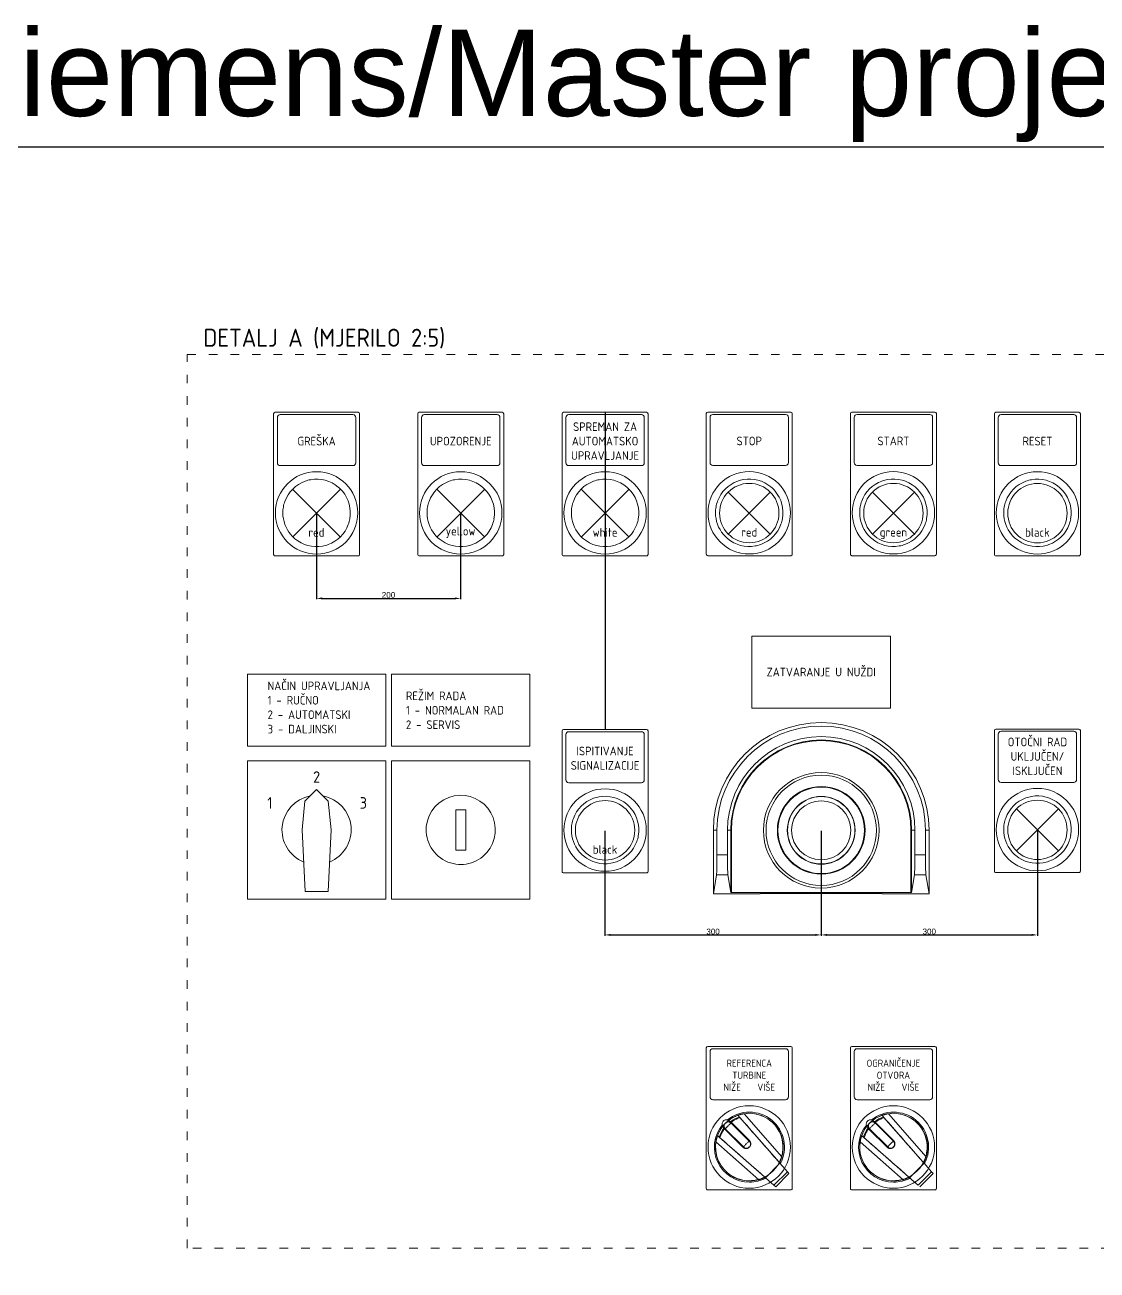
# Model space of a CAD drawing. Header units: millimetres. Extents: x 40929 to 57897, y 13592 to 43737.
# Drawn here: x 48339 to 49827, y 14929 to 16657 of the extents above; entities that cross this region are included whole.
import ezdxf
from ezdxf.enums import TextEntityAlignment as Align

# ---------------------------------------------------------------- set-up
doc = ezdxf.new("R2010")
doc.units = ezdxf.units.MM
doc.linetypes.add('ACAD_ISO03W100', pattern=[30, 12, -18])
doc.layers.add('! NO PLOT !', color=7, linetype='Continuous', true_color=0xff75dd, plot=False)
doc.layers.add('000-PI-Oprema', color=30, linetype='Continuous', lineweight=5)
doc.layers.add('000-PI_TEXT', color=7, linetype='Continuous')
doc.styles.add('PI0', font='isocpeur.ttf', dxfattribs={"width": 0.9})
doc.styles.get("Standard").update_dxf_attribs({"font": 'arial.ttf'})
doc.dimstyles.new('ISO-25-lb', dxfattribs={"dimtxt": 8, "dimasz": 8, "dimexe": 1.25, "dimexo": 0.625, "dimtad": 1, "dimtxsty": 'Standard', "dimcen": 5, "dimadec": 0, "dimazin": 0, "dimtfac": 1, "dimtmove": 0, "dimatfit": 3, "dimfxl": 1, "dimarcsym": 0})

# ---------------------------------------------------------------- blocks, each defined once
blk = doc.blocks.new('ESD - 3SU1051-1BA20-0AA0')
at = {"layer": '000-PI-Oprema'}
for p, q in [((43979.33, 39069.15), (43980.57, 39069.15)), ((43979.33, 39047.15), (43979.33, 39069.15)), ((43980.57, 39060.65), (43980.57, 39069.15)), ((43984.23, 39069.15), (43985.4, 39069.15)), ((43984.23, 39060.65), (43984.23, 39069.15)), ((43985.4, 39069.15), (43985.6, 39069.15)), ((43985.4, 39047.58), (43985.4, 39069.15)), ((43985.6, 39047.55), (43985.6, 39069.15)), ((44047.85, 39069.15), (44048.05, 39069.15)), ((44047.85, 39047.55), (44047.85, 39069.15)), ((44048.05, 39069.15), (44049.23, 39069.15)), ((44048.05, 39047.58), (44048.05, 39069.15)), ((44049.23, 39060.65), (44049.23, 39069.15)), ((44052.88, 39069.15), (44054.13, 39069.15)), ((44052.88, 39060.65), (44052.88, 39069.15)), ((44054.13, 39047.15), (44054.13, 39069.15)), ((43980.57, 39060.65), (43984.23, 39060.65)), ((44049.23, 39060.65), (44052.88, 39060.65)), ((43979.33, 39047.15), (43980.41, 39053.74)), ((43980.41, 39053.74), (43984.38, 39053.74)), ((43985.4, 39047.58), (43984.38, 39053.74)), ((44048.05, 39047.58), (44049.07, 39053.74)), ((44049.07, 39053.74), (44053.04, 39053.74)), ((44054.13, 39047.15), (44053.04, 39053.74)), ((43979.33, 39047.15), (43995.6, 39047.15)), ((43985.6, 39047.55), (44047.85, 39047.55)), ((43995.54, 39047.21), (44037.91, 39047.21)), ((44037.85, 39047.15), (44054.13, 39047.15))]:
    blk.add_line(p, q, dxfattribs=at)
for points in [[(43980.41, 39053.74), (43980.45, 39054.1), (43980.48, 39054.72), (43980.51, 39055.59), (43980.54, 39056.67), (43980.55, 39057.9), (43980.57, 39059.25), (43980.57, 39060.65)], [(43984.23, 39060.65), (43984.23, 39059.25), (43984.24, 39057.9), (43984.26, 39056.67), (43984.28, 39055.59), (43984.31, 39054.72), (43984.34, 39054.1), (43984.38, 39053.74)], [(44049.07, 39053.74), (44049.11, 39054.1), (44049.14, 39054.72), (44049.17, 39055.59), (44049.19, 39056.67), (44049.21, 39057.9), (44049.22, 39059.25), (44049.23, 39060.65)], [(44052.88, 39060.65), (44052.89, 39059.25), (44052.9, 39057.9), (44052.91, 39056.67), (44052.94, 39055.59), (44052.97, 39054.72), (44053, 39054.1), (44053.04, 39053.74)], [(43985.4, 39047.58), (43985.4, 39047.57), (43985.42, 39047.56), (43985.43, 39047.56), (43985.46, 39047.55), (43985.49, 39047.55), (43985.52, 39047.55), (43985.56, 39047.55), (43985.6, 39047.55)], [(44047.85, 39047.55), (44047.89, 39047.55), (44047.93, 39047.55), (44047.96, 39047.55), (44047.99, 39047.55), (44048.02, 39047.56), (44048.04, 39047.56), (44048.05, 39047.57), (44048.05, 39047.58)]]:
    blk.add_lwpolyline(points, dxfattribs=at)
for radius in [20.05, 19.13, 15.2, 15, 11.75, 11.68, 10.25]:
    blk.add_circle((44016.73, 39069.15), radius, dxfattribs=at)
for radius, start, end in [(37.4, 0, 180), (36.16, 0, 180), (32.5, 0, 180), (31.33, 0, 180), (31.13, 0, 180), (30.5, 225.9962, 226.1678), (30.5, 313.8322, 314.0038)]:
    blk.add_arc((44016.73, 39069.15), radius, start, end, dxfattribs=at)
blk = doc.blocks.new('*D366')
at = {"layer": '! NO PLOT !', "color": 0, "linetype": 'Continuous', "lineweight": -2, "ltscale": 0.25, "transparency": 16777216}
for p, q in [((48743.9, 15978.8), (48743.9, 15860.1)), ((48943.9, 15979.2), (48943.9, 15860.1)), ((48751.9, 15861.3), (48935.9, 15861.3))]:
    blk.add_line(p, q, dxfattribs=at)
at = {"layer": '! NO PLOT !', "color": 0, "ltscale": 0.25, "transparency": 16777216}
for points in [[(48751.9, 15862.7), (48751.9, 15860), (48743.9, 15861.3)], [(48935.9, 15862.7), (48935.9, 15860), (48943.9, 15861.3)]]:
    blk.add_solid(points, dxfattribs=at)
at = {"layer": 'Defpoints', "color": 0, "ltscale": 0.25, "transparency": 16777216}
for p in [(48743.9, 15979.4), (48943.9, 15979.8), (48943.9, 15861.3)]:
    blk.add_point(p, dxfattribs=at)
at = {"layer": '! NO PLOT !', "color": 0, "ltscale": 0.25, "transparency": 16777216, "insert": (48843.9, 15866.1), "char_height": 8, "attachment_point": 5}
blk.add_mtext('200', dxfattribs=at)
blk = doc.blocks.new('*D371')
at = {"layer": '! NO PLOT !', "color": 0, "linetype": 'Continuous', "lineweight": -2, "ltscale": 0.25, "transparency": 16777216}
for p, q in [((49444.1, 15539), (49444.1, 15393.2)), ((49744.1, 15539.5), (49744.1, 15393.2)), ((49452.1, 15394.4), (49736.1, 15394.4))]:
    blk.add_line(p, q, dxfattribs=at)
at = {"layer": '! NO PLOT !', "color": 0, "ltscale": 0.25, "transparency": 16777216}
for points in [[(49452.1, 15395.8), (49452.1, 15393.1), (49444.1, 15394.4)], [(49736.1, 15395.8), (49736.1, 15393.1), (49744.1, 15394.4)]]:
    blk.add_solid(points, dxfattribs=at)
at = {"layer": 'Defpoints', "color": 0, "ltscale": 0.25, "transparency": 16777216}
for p in [(49444.1, 15539.6), (49744.1, 15540.1), (49744.1, 15394.4)]:
    blk.add_point(p, dxfattribs=at)
at = {"layer": '! NO PLOT !', "color": 0, "ltscale": 0.25, "transparency": 16777216, "insert": (49594.1, 15399.1), "char_height": 8, "attachment_point": 5}
blk.add_mtext('300', dxfattribs=at)
blk = doc.blocks.new('*D367')
at = {"layer": '! NO PLOT !', "color": 0, "linetype": 'Continuous', "lineweight": -2, "ltscale": 0.25, "transparency": 16777216}
for p, q in [((49144.1, 15539), (49144.1, 15393.2)), ((49444.1, 15539), (49444.1, 15393.2)), ((49152.1, 15394.4), (49436.1, 15394.4))]:
    blk.add_line(p, q, dxfattribs=at)
at = {"layer": '! NO PLOT !', "color": 0, "ltscale": 0.25, "transparency": 16777216}
for points in [[(49152.1, 15395.8), (49152.1, 15393.1), (49144.1, 15394.4)], [(49436.1, 15395.8), (49436.1, 15393.1), (49444.1, 15394.4)]]:
    blk.add_solid(points, dxfattribs=at)
at = {"layer": 'Defpoints', "color": 0, "ltscale": 0.25, "transparency": 16777216}
for p in [(49144.1, 15539.6, 0), (49444.1, 15539.6), (49444.1, 15394.4)]:
    blk.add_point(p, dxfattribs=at)
at = {"layer": '! NO PLOT !', "color": 0, "ltscale": 0.25, "transparency": 16777216, "insert": (49294.1, 15399.1), "char_height": 8, "attachment_point": 5}
blk.add_mtext('300', dxfattribs=at)
blk = doc.blocks.new('Label_holder_rectangular')
at = {"layer": '000-PI-Oprema'}
for p, q in [((-14.4, 34.900002), (14.4, 34.900002)), ((-14.9, -14.4), (-14.9, 34.400002)), ((-13.6, 17.4), (-13.6, 33.099998)), ((-12.6, 34.099998), (12.6, 34.099998)), ((13.6, 17.4), (13.6, 33.099998)), ((14.9, -14.4), (14.9, 34.400002)), ((-12.6, 16.4), (12.6, 16.4)), ((-14.4, -14.9), (14.4, -14.9))]:
    blk.add_line(p, q, dxfattribs=at)
blk.add_circle((0, 0), 14.3, dxfattribs=at)
for centre, radius, start, end in [((-14.4, 34.4), 0.5, 89.999956, 179.999825), ((14.4, 34.4), 0.5, 0.000175, 90.000044), ((-12.6, 33.1), 1, 90.000022, 180.000087), ((12.6, 33.1), 1, 359.999913, 89.999978), ((-12.6, 17.4), 1, 180, 269.999978), ((12.6, 17.4), 1, 270.000022, 0), ((0, 0), 11.7, 109.999999, 160.000001), ((0, 0), 11.704999, 100, 110), ((0, 0), 11.7, 50, 100), ((0, 0), 11.705, 40.000001, 49.999999), ((0, 0), 11.7, 350, 40), ((0, 0), 11.7, 170, 180), ((0, 0), 11.7, 180, 220), ((0, 0), 11.705, 160, 170), ((0, 0), 11.7, 289.999999, 340.000001), ((0, 0), 11.705, 340, 350), ((0, 0), 11.705, 220.000001, 229.999999), ((0, 0), 11.7, 230, 280), ((0, 0), 11.704999, 280, 290), ((-14.4, -14.4), 0.5, 180, 270.000044), ((14.4, -14.4), 0.5, 269.999956, 0)]:
    blk.add_arc(centre, radius, start, end, dxfattribs=at)

msp = doc.modelspace()

# ---------------------------------------------------------------- linework, layer by layer
at = {"layer": '! NO PLOT !', "ltscale": 0.25}
msp.add_line((49144.312, 16119.577), (49144.312, 15679.577), dxfattribs=at)
msp.add_lwpolyline([(46607.931, 16487.424), (46607.931, 13617.424), (48757.931, 13617.424), (48757.931, 14602.424), (50507.931, 14602.424), (50507.931, 16487.424), (46607.931, 16487.424)], dxfattribs=at)
at = {"linetype": 'ACAD_ISO03W100', "lineweight": 9}
msp.add_lwpolyline([(48564.512, 16199.78), (50324.512, 16199.78), (50324.512, 14959.78), (48564.512, 14959.78)], close=True, dxfattribs=at)
at = {"layer": '000-PI-Oprema'}
for p, q in [((48710.82, 16012.869), (48777.004, 15946.685)), ((48777.404, 16012.869), (48711.22, 15946.685)), ((48910.82, 16012.869), (48977.004, 15946.685)), ((48977.404, 16012.869), (48911.22, 15946.685)), ((49111.02, 16012.869), (49177.204, 15946.685)), ((49177.604, 16012.869), (49111.42, 15946.685)), ((49315.18, 16008.91), (49373.445, 15950.644)), ((49373.445, 16008.91), (49315.18, 15950.644)), ((49515.18, 16008.91), (49573.445, 15950.644)), ((49573.445, 16008.91), (49515.18, 15950.644)), ((48727.934, 15580.143), (48744.112, 15596.143)), ((48744.112, 15596.143), (48760.29, 15580.143)), ((48727.934, 15580.143), (48724.112, 15540.143)), ((48764.112, 15540.143), (48760.29, 15580.143)), ((49714.979, 15569.275), (49773.245, 15511.01)), ((49773.245, 15569.275), (49714.979, 15511.01)), ((48724.112, 15540.143), (48728.112, 15454.888)), ((48760.112, 15454.888), (48764.112, 15540.143)), ((48728.112, 15454.888), (48760.112, 15454.888)), ((49315.873, 15137.108), (49315.857, 15137.124)), ((49315.922, 15137.059), (49315.873, 15137.108)), ((49316.004, 15136.977), (49315.922, 15137.059)), ((49316.121, 15136.86), (49316.004, 15136.977)), ((49344.306, 15108.109), (49316.113, 15136.302)), ((49316.274, 15136.707), (49316.121, 15136.86)), ((49317.254, 15135.727), (49316.274, 15136.707)), ((49317.593, 15135.388), (49317.254, 15135.727)), ((49317.97, 15135.011), (49317.593, 15135.388)), ((49345.812, 15107.169), (49317.97, 15135.011)), ((49318.449, 15135.098), (49318.236, 15135.31)), ((49318.559, 15134.988), (49318.449, 15135.098)), ((49318.672, 15134.875), (49318.559, 15134.988)), ((49319.025, 15134.522), (49318.672, 15134.875)), ((49319.025, 15134.522), (49320.063, 15135.26)), ((49320.063, 15135.26), (49321.123, 15135.966)), ((49321.123, 15135.966), (49322.205, 15136.64)), ((49322.205, 15136.64), (49323.308, 15137.282)), ((49323.308, 15137.282), (49324.429, 15137.891)), ((49324.429, 15137.891), (49325.569, 15138.465)), ((49325.569, 15138.465), (49326.728, 15139.006)), ((49326.728, 15139.006), (49327.903, 15139.511)), ((49327.903, 15139.511), (49329.094, 15139.982)), ((49328.617, 15144.127), (49328.629, 15144.131)), ((49328.633, 15144.109), (49328.617, 15144.127)), ((49328.629, 15144.131), (49328.662, 15144.143)), ((49328.681, 15144.054), (49328.633, 15144.109)), ((49328.662, 15144.143), (49328.719, 15144.163)), ((49328.763, 15143.961), (49328.681, 15144.054)), ((49328.719, 15144.163), (49328.8, 15144.192)), ((49328.879, 15143.828), (49328.763, 15143.961)), ((49328.8, 15144.192), (49328.905, 15144.229)), ((49329.031, 15143.655), (49328.879, 15143.828)), ((49328.905, 15144.229), (49329.033, 15144.275)), ((49329.22, 15143.441), (49329.031, 15143.655)), ((49329.033, 15144.275), (49329.185, 15144.327)), ((49329.094, 15139.982), (49330.299, 15140.416)), ((49329.185, 15144.327), (49329.358, 15144.387)), ((49329.446, 15143.183), (49329.22, 15143.441)), ((49329.358, 15144.387), (49329.554, 15144.454)), ((49329.709, 15142.882), (49329.446, 15143.183)), ((49329.554, 15144.454), (49329.769, 15144.526)), ((49330.011, 15142.539), (49329.709, 15142.882)), ((49329.769, 15144.526), (49330.004, 15144.603)), ((49330.004, 15144.603), (49330.255, 15144.684)), ((49330.35, 15142.153), (49330.011, 15142.539)), ((49330.255, 15144.684), (49330.521, 15144.768)), ((49330.299, 15140.416), (49331.518, 15140.814)), ((49330.727, 15141.723), (49330.35, 15142.153)), ((49330.521, 15144.768), (49330.8, 15144.855)), ((49330.783, 15141.652), (49330.67, 15141.779)), ((49385.682, 15079.099), (49330.727, 15141.723)), ((49330.898, 15141.52), (49330.783, 15141.652)), ((49330.8, 15144.855), (49331.09, 15144.943)), ((49331.016, 15141.386), (49330.898, 15141.52)), ((49331.137, 15141.248), (49331.016, 15141.386)), ((49331.09, 15144.943), (49331.398, 15145.034)), ((49331.261, 15141.106), (49331.137, 15141.248)), ((49331.388, 15140.962), (49331.261, 15141.106)), ((49331.518, 15140.814), (49331.388, 15140.962)), ((49331.398, 15145.034), (49331.723, 15145.127)), ((49334.438, 15137.486), (49331.518, 15140.814)), ((49331.723, 15145.127), (49332.064, 15145.223)), ((49332.064, 15145.223), (49332.42, 15145.32)), ((49332.42, 15145.32), (49332.789, 15145.417)), ((49332.789, 15145.417), (49333.171, 15145.514)), ((49333.171, 15145.514), (49333.563, 15145.611)), ((49333.563, 15145.611), (49333.965, 15145.705)), ((49333.965, 15145.705), (49334.374, 15145.798)), ((49334.374, 15145.798), (49334.79, 15145.889)), ((49337.358, 15134.159), (49334.438, 15137.486)), ((49334.79, 15145.889), (49335.209, 15145.976)), ((49335.209, 15145.976), (49335.631, 15146.06)), ((49335.631, 15146.06), (49336.054, 15146.14)), ((49336.054, 15146.14), (49336.476, 15146.216)), ((49336.476, 15146.216), (49336.894, 15146.287)), ((49336.894, 15146.287), (49337.307, 15146.353)), ((49389.673, 15086.68), (49337.307, 15146.353)), ((49515.873, 15137.108), (49515.857, 15137.124)), ((49515.922, 15137.059), (49515.873, 15137.108)), ((49516.004, 15136.977), (49515.922, 15137.059)), ((49516.121, 15136.86), (49516.004, 15136.977)), ((49544.306, 15108.109), (49516.113, 15136.302)), ((49516.274, 15136.707), (49516.121, 15136.86)), ((49517.254, 15135.727), (49516.274, 15136.707)), ((49517.593, 15135.388), (49517.254, 15135.727)), ((49517.97, 15135.011), (49517.593, 15135.388)), ((49545.812, 15107.169), (49517.97, 15135.011)), ((49518.449, 15135.098), (49518.236, 15135.31)), ((49518.559, 15134.988), (49518.449, 15135.098)), ((49518.672, 15134.875), (49518.559, 15134.988)), ((49519.025, 15134.522), (49518.672, 15134.875)), ((49519.025, 15134.522), (49520.063, 15135.26)), ((49520.063, 15135.26), (49521.123, 15135.966)), ((49521.123, 15135.966), (49522.205, 15136.64)), ((49522.205, 15136.64), (49523.308, 15137.282)), ((49523.308, 15137.282), (49524.429, 15137.891)), ((49524.429, 15137.891), (49525.569, 15138.465)), ((49525.569, 15138.465), (49526.728, 15139.006)), ((49526.728, 15139.006), (49527.903, 15139.511)), ((49527.903, 15139.511), (49529.094, 15139.982)), ((49528.617, 15144.127), (49528.629, 15144.131)), ((49528.633, 15144.109), (49528.617, 15144.127)), ((49528.629, 15144.131), (49528.662, 15144.143)), ((49528.681, 15144.054), (49528.633, 15144.109)), ((49528.662, 15144.143), (49528.719, 15144.163)), ((49528.763, 15143.961), (49528.681, 15144.054)), ((49528.719, 15144.163), (49528.8, 15144.192)), ((49528.879, 15143.828), (49528.763, 15143.961)), ((49528.8, 15144.192), (49528.905, 15144.229)), ((49529.031, 15143.655), (49528.879, 15143.828)), ((49528.905, 15144.229), (49529.033, 15144.275)), ((49529.219, 15143.441), (49529.031, 15143.655)), ((49529.033, 15144.275), (49529.184, 15144.327)), ((49529.094, 15139.982), (49530.299, 15140.416)), ((49529.184, 15144.327), (49529.358, 15144.387)), ((49529.446, 15143.183), (49529.219, 15143.441)), ((49529.358, 15144.387), (49529.554, 15144.454)), ((49529.709, 15142.882), (49529.446, 15143.183)), ((49529.554, 15144.454), (49529.769, 15144.526)), ((49530.011, 15142.539), (49529.709, 15142.882)), ((49529.769, 15144.526), (49530.004, 15144.603)), ((49530.004, 15144.603), (49530.255, 15144.684)), ((49530.35, 15142.153), (49530.011, 15142.539)), ((49530.255, 15144.684), (49530.521, 15144.768)), ((49530.299, 15140.416), (49531.518, 15140.814)), ((49530.727, 15141.723), (49530.35, 15142.153)), ((49530.521, 15144.768), (49530.799, 15144.855)), ((49530.783, 15141.652), (49530.67, 15141.779)), ((49585.682, 15079.099), (49530.727, 15141.723)), ((49530.898, 15141.52), (49530.783, 15141.652)), ((49530.799, 15144.855), (49531.09, 15144.943)), ((49531.016, 15141.386), (49530.898, 15141.52)), ((49531.137, 15141.248), (49531.016, 15141.386)), ((49531.09, 15144.943), (49531.398, 15145.034)), ((49531.261, 15141.106), (49531.137, 15141.248)), ((49531.388, 15140.962), (49531.261, 15141.106)), ((49531.518, 15140.814), (49531.388, 15140.962)), ((49531.398, 15145.034), (49531.723, 15145.127)), ((49534.438, 15137.486), (49531.518, 15140.814)), ((49531.723, 15145.127), (49532.064, 15145.223)), ((49532.064, 15145.223), (49532.419, 15145.32)), ((49532.419, 15145.32), (49532.789, 15145.417)), ((49532.789, 15145.417), (49533.171, 15145.514)), ((49533.171, 15145.514), (49533.563, 15145.611)), ((49533.563, 15145.611), (49533.965, 15145.705)), ((49533.965, 15145.705), (49534.374, 15145.798)), ((49534.374, 15145.798), (49534.79, 15145.889)), ((49537.358, 15134.159), (49534.438, 15137.486)), ((49534.79, 15145.889), (49535.209, 15145.976)), ((49535.209, 15145.976), (49535.631, 15146.06)), ((49535.631, 15146.06), (49536.054, 15146.14)), ((49536.054, 15146.14), (49536.476, 15146.216)), ((49536.476, 15146.216), (49536.894, 15146.287)), ((49536.894, 15146.287), (49537.307, 15146.353)), ((49589.673, 15086.68), (49537.307, 15146.353)), ((49304.984, 15116.592), (49305.49, 15117.768)), ((49305.49, 15117.768), (49306.03, 15118.926)), ((49306.03, 15118.926), (49306.605, 15120.066)), ((49306.605, 15120.066), (49307.214, 15121.188)), ((49307.214, 15121.188), (49307.856, 15122.291)), ((49307.388, 15128.623), (49307.372, 15128.639)), ((49307.437, 15128.574), (49307.388, 15128.623)), ((49307.519, 15128.491), (49307.437, 15128.574)), ((49307.636, 15128.374), (49307.519, 15128.491)), ((49307.788, 15128.222), (49307.636, 15128.374)), ((49307.977, 15128.033), (49307.788, 15128.222)), ((49307.856, 15122.291), (49308.53, 15123.373)), ((49308.203, 15127.807), (49307.977, 15128.033)), ((49338.226, 15098.351), (49308.193, 15128.383)), ((49308.467, 15127.544), (49308.203, 15127.807)), ((49308.769, 15127.242), (49308.467, 15127.544)), ((49308.53, 15123.373), (49309.236, 15124.433)), ((49309.108, 15126.902), (49308.769, 15127.242)), ((49309.485, 15126.526), (49309.108, 15126.902)), ((49309.508, 15125.937), (49309.185, 15126.259)), ((49309.236, 15124.433), (49309.974, 15125.471)), ((49337.327, 15098.684), (49309.485, 15126.526)), ((49309.621, 15125.824), (49309.508, 15125.937)), ((49309.974, 15125.471), (49309.621, 15125.824)), ((49335.469, 15099.976), (49309.974, 15125.471)), ((49344.52, 15109.027), (49319.025, 15134.522)), ((49340.278, 15130.832), (49337.358, 15134.159)), ((49343.197, 15127.505), (49340.278, 15130.832)), ((49346.115, 15124.179), (49343.197, 15127.505)), ((49349.034, 15120.854), (49346.115, 15124.179)), ((49351.952, 15117.529), (49349.034, 15120.854)), ((49354.869, 15114.204), (49351.952, 15117.529)), ((49504.984, 15116.592), (49505.49, 15117.768)), ((49505.49, 15117.768), (49506.03, 15118.926)), ((49506.03, 15118.926), (49506.605, 15120.066)), ((49506.605, 15120.066), (49507.213, 15121.188)), ((49507.213, 15121.188), (49507.856, 15122.291)), ((49507.388, 15128.623), (49507.372, 15128.639)), ((49507.437, 15128.574), (49507.388, 15128.623)), ((49507.519, 15128.491), (49507.437, 15128.574)), ((49507.636, 15128.374), (49507.519, 15128.491)), ((49507.788, 15128.222), (49507.636, 15128.374)), ((49507.977, 15128.033), (49507.788, 15128.222)), ((49507.856, 15122.291), (49508.53, 15123.373)), ((49508.203, 15127.807), (49507.977, 15128.033)), ((49538.226, 15098.351), (49508.193, 15128.383)), ((49508.467, 15127.544), (49508.203, 15127.807)), ((49508.768, 15127.242), (49508.467, 15127.544)), ((49508.53, 15123.373), (49509.236, 15124.433)), ((49509.108, 15126.902), (49508.768, 15127.242)), ((49509.485, 15126.526), (49509.108, 15126.902)), ((49509.508, 15125.937), (49509.185, 15126.259)), ((49509.236, 15124.433), (49509.974, 15125.471)), ((49537.327, 15098.684), (49509.485, 15126.526)), ((49509.621, 15125.824), (49509.508, 15125.937)), ((49509.974, 15125.471), (49509.621, 15125.824)), ((49535.469, 15099.976), (49509.974, 15125.471)), ((49544.52, 15109.027), (49519.025, 15134.522)), ((49540.277, 15130.832), (49537.358, 15134.159)), ((49543.197, 15127.505), (49540.277, 15130.832)), ((49546.115, 15124.179), (49543.197, 15127.505)), ((49549.034, 15120.854), (49546.115, 15124.179)), ((49551.952, 15117.529), (49549.034, 15120.854)), ((49554.869, 15114.204), (49551.952, 15117.529)), ((49298.142, 15107.189), (49298.209, 15107.602)), ((49357.816, 15054.822), (49298.142, 15107.189)), ((49298.209, 15107.602), (49298.28, 15108.02)), ((49298.28, 15108.02), (49298.356, 15108.442)), ((49298.356, 15108.442), (49298.436, 15108.864)), ((49298.436, 15108.864), (49298.52, 15109.286)), ((49298.52, 15109.286), (49298.607, 15109.706)), ((49298.607, 15109.706), (49298.697, 15110.122)), ((49298.697, 15110.122), (49298.79, 15110.531)), ((49298.79, 15110.531), (49298.885, 15110.932)), ((49298.885, 15110.932), (49298.982, 15111.325)), ((49298.982, 15111.325), (49299.079, 15111.707)), ((49299.079, 15111.707), (49299.176, 15112.076)), ((49299.176, 15112.076), (49299.273, 15112.432)), ((49299.273, 15112.432), (49299.368, 15112.773)), ((49299.368, 15112.773), (49299.462, 15113.098)), ((49299.462, 15113.098), (49299.553, 15113.406)), ((49299.553, 15113.406), (49299.641, 15113.696)), ((49299.641, 15113.696), (49299.728, 15113.975)), ((49299.728, 15113.975), (49299.812, 15114.241)), ((49299.812, 15114.241), (49299.893, 15114.492)), ((49299.893, 15114.492), (49299.97, 15114.726)), ((49299.97, 15114.726), (49300.042, 15114.942)), ((49300.042, 15114.942), (49300.109, 15115.137)), ((49300.109, 15115.137), (49300.168, 15115.311)), ((49300.168, 15115.311), (49300.221, 15115.462)), ((49300.221, 15115.462), (49300.266, 15115.591)), ((49300.266, 15115.591), (49300.304, 15115.696)), ((49300.304, 15115.696), (49300.332, 15115.776)), ((49300.332, 15115.776), (49300.353, 15115.833)), ((49300.353, 15115.833), (49300.365, 15115.867)), ((49300.365, 15115.867), (49300.369, 15115.878)), ((49300.387, 15115.862), (49300.369, 15115.878)), ((49300.442, 15115.814), (49300.387, 15115.862)), ((49300.535, 15115.733), (49300.442, 15115.814)), ((49300.667, 15115.617), (49300.535, 15115.733)), ((49300.84, 15115.465), (49300.667, 15115.617)), ((49301.055, 15115.276), (49300.84, 15115.465)), ((49301.313, 15115.05), (49301.055, 15115.276)), ((49301.613, 15114.786), (49301.313, 15115.05)), ((49301.957, 15114.485), (49301.613, 15114.786)), ((49302.343, 15114.146), (49301.957, 15114.485)), ((49302.773, 15113.769), (49302.343, 15114.146)), ((49302.844, 15113.713), (49302.716, 15113.825)), ((49365.396, 15058.814), (49302.773, 15113.769)), ((49302.975, 15113.598), (49302.844, 15113.713)), ((49303.11, 15113.48), (49302.975, 15113.598)), ((49303.248, 15113.359), (49303.11, 15113.48)), ((49303.389, 15113.235), (49303.248, 15113.359)), ((49303.534, 15113.108), (49303.389, 15113.235)), ((49303.682, 15112.978), (49303.534, 15113.108)), ((49303.682, 15112.978), (49304.08, 15114.197)), ((49307.01, 15110.058), (49303.682, 15112.978)), ((49304.08, 15114.197), (49304.514, 15115.402)), ((49304.514, 15115.402), (49304.984, 15116.592)), ((49310.337, 15107.138), (49307.01, 15110.058)), ((49313.664, 15104.218), (49310.337, 15107.138)), ((49316.991, 15101.299), (49313.664, 15104.218)), ((49320.316, 15098.38), (49316.991, 15101.299)), ((49346.145, 15106.27), (49344.306, 15108.109)), ((49344.719, 15108.819), (49344.52, 15109.027)), ((49344.52, 15099.976), (49344.719, 15100.183)), ((49344.907, 15108.603), (49344.719, 15108.819)), ((49344.719, 15100.183), (49344.908, 15100.4)), ((49345.087, 15108.378), (49344.907, 15108.603)), ((49344.908, 15100.4), (49345.087, 15100.624)), ((49345.255, 15108.146), (49345.087, 15108.378)), ((49345.087, 15100.624), (49345.255, 15100.857)), ((49345.414, 15107.906), (49345.255, 15108.146)), ((49345.255, 15100.857), (49345.414, 15101.096)), ((49345.561, 15107.66), (49345.414, 15107.906)), ((49345.414, 15101.096), (49345.561, 15101.343)), ((49345.697, 15107.407), (49345.561, 15107.66)), ((49345.561, 15101.343), (49345.697, 15101.596)), ((49345.822, 15107.148), (49345.697, 15107.407)), ((49345.697, 15101.596), (49345.822, 15101.855)), ((49345.934, 15106.884), (49345.822, 15107.148)), ((49345.822, 15101.855), (49345.935, 15102.119)), ((49346.035, 15106.615), (49345.934, 15106.884)), ((49345.935, 15102.119), (49346.035, 15102.388)), ((49346.124, 15106.342), (49346.035, 15106.615)), ((49346.035, 15102.388), (49346.124, 15102.661)), ((49346.201, 15106.065), (49346.124, 15106.342)), ((49346.124, 15102.661), (49346.201, 15102.938)), ((49346.264, 15105.785), (49346.201, 15106.065)), ((49346.201, 15102.938), (49346.265, 15103.218)), ((49346.316, 15105.503), (49346.264, 15105.785)), ((49346.265, 15103.218), (49346.316, 15103.5)), ((49346.354, 15105.218), (49346.316, 15105.503)), ((49346.316, 15103.5), (49346.354, 15103.785)), ((49346.38, 15104.932), (49346.354, 15105.218)), ((49346.354, 15103.785), (49346.38, 15104.071)), ((49346.393, 15104.645), (49346.38, 15104.932)), ((49346.38, 15104.071), (49346.393, 15104.358)), ((49346.393, 15104.358), (49346.393, 15104.645)), ((49360.703, 15107.556), (49354.869, 15114.204)), ((49363.619, 15104.233), (49360.703, 15107.556)), ((49366.535, 15100.91), (49363.619, 15104.233)), ((49369.451, 15097.588), (49366.535, 15100.91)), ((49498.142, 15107.189), (49498.209, 15107.602)), ((49557.816, 15054.822), (49498.142, 15107.189)), ((49498.209, 15107.602), (49498.28, 15108.02)), ((49498.28, 15108.02), (49498.356, 15108.442)), ((49498.356, 15108.442), (49498.436, 15108.864)), ((49498.436, 15108.864), (49498.519, 15109.286)), ((49498.519, 15109.286), (49498.607, 15109.706)), ((49498.607, 15109.706), (49498.697, 15110.122)), ((49498.697, 15110.122), (49498.79, 15110.531)), ((49498.79, 15110.531), (49498.885, 15110.932)), ((49498.885, 15110.932), (49498.981, 15111.325)), ((49498.981, 15111.325), (49499.079, 15111.707)), ((49499.079, 15111.707), (49499.176, 15112.076)), ((49499.176, 15112.076), (49499.273, 15112.432)), ((49499.273, 15112.432), (49499.368, 15112.773)), ((49499.368, 15112.773), (49499.462, 15113.098)), ((49499.462, 15113.098), (49499.553, 15113.406)), ((49499.553, 15113.406), (49499.641, 15113.696)), ((49499.641, 15113.696), (49499.727, 15113.975)), ((49499.727, 15113.975), (49499.812, 15114.241)), ((49499.812, 15114.241), (49499.893, 15114.492)), ((49499.893, 15114.492), (49499.97, 15114.726)), ((49499.97, 15114.726), (49500.042, 15114.942)), ((49500.042, 15114.942), (49500.108, 15115.137)), ((49500.108, 15115.137), (49500.168, 15115.311)), ((49500.168, 15115.311), (49500.221, 15115.462)), ((49500.221, 15115.462), (49500.266, 15115.591)), ((49500.266, 15115.591), (49500.303, 15115.696)), ((49500.303, 15115.696), (49500.332, 15115.776)), ((49500.332, 15115.776), (49500.353, 15115.833)), ((49500.353, 15115.833), (49500.365, 15115.867)), ((49500.365, 15115.867), (49500.369, 15115.878)), ((49500.387, 15115.862), (49500.369, 15115.878)), ((49500.442, 15115.814), (49500.387, 15115.862)), ((49500.535, 15115.733), (49500.442, 15115.814)), ((49500.667, 15115.617), (49500.535, 15115.733)), ((49500.84, 15115.465), (49500.667, 15115.617)), ((49501.055, 15115.276), (49500.84, 15115.465)), ((49501.313, 15115.05), (49501.055, 15115.276)), ((49501.613, 15114.786), (49501.313, 15115.05)), ((49501.957, 15114.485), (49501.613, 15114.786)), ((49502.343, 15114.146), (49501.957, 15114.485)), ((49502.773, 15113.769), (49502.343, 15114.146)), ((49502.844, 15113.713), (49502.716, 15113.825)), ((49565.396, 15058.814), (49502.773, 15113.769)), ((49502.975, 15113.598), (49502.844, 15113.713)), ((49503.11, 15113.48), (49502.975, 15113.598)), ((49503.248, 15113.359), (49503.11, 15113.48)), ((49503.389, 15113.235), (49503.248, 15113.359)), ((49503.534, 15113.108), (49503.389, 15113.235)), ((49503.682, 15112.978), (49503.534, 15113.108)), ((49503.682, 15112.978), (49504.08, 15114.197)), ((49507.01, 15110.058), (49503.682, 15112.978)), ((49504.08, 15114.197), (49504.514, 15115.402)), ((49504.514, 15115.402), (49504.984, 15116.592)), ((49510.337, 15107.138), (49507.01, 15110.058)), ((49513.664, 15104.218), (49510.337, 15107.138)), ((49516.99, 15101.299), (49513.664, 15104.218)), ((49520.316, 15098.38), (49516.99, 15101.299)), ((49546.145, 15106.27), (49544.306, 15108.109)), ((49544.718, 15108.819), (49544.52, 15109.027)), ((49544.52, 15099.976), (49544.718, 15100.183)), ((49544.907, 15108.603), (49544.718, 15108.819)), ((49544.718, 15100.183), (49544.907, 15100.4)), ((49545.086, 15108.378), (49544.907, 15108.603)), ((49544.907, 15100.4), (49545.086, 15100.624)), ((49545.255, 15108.146), (49545.086, 15108.378)), ((49545.086, 15100.624), (49545.255, 15100.857)), ((49545.413, 15107.906), (49545.255, 15108.146)), ((49545.255, 15100.857), (49545.414, 15101.096)), ((49545.561, 15107.66), (49545.413, 15107.906)), ((49545.414, 15101.096), (49545.561, 15101.343)), ((49545.697, 15107.407), (49545.561, 15107.66)), ((49545.561, 15101.343), (49545.697, 15101.596)), ((49545.821, 15107.148), (49545.697, 15107.407)), ((49545.697, 15101.596), (49545.822, 15101.855)), ((49545.934, 15106.884), (49545.821, 15107.148)), ((49545.822, 15101.855), (49545.934, 15102.119)), ((49546.035, 15106.615), (49545.934, 15106.884)), ((49545.934, 15102.119), (49546.035, 15102.388)), ((49546.124, 15106.342), (49546.035, 15106.615)), ((49546.035, 15102.388), (49546.124, 15102.661)), ((49546.2, 15106.065), (49546.124, 15106.342)), ((49546.124, 15102.661), (49546.201, 15102.938)), ((49546.264, 15105.785), (49546.2, 15106.065)), ((49546.201, 15102.938), (49546.264, 15103.218)), ((49546.316, 15105.503), (49546.264, 15105.785)), ((49546.264, 15103.218), (49546.316, 15103.5)), ((49546.354, 15105.218), (49546.316, 15105.503)), ((49546.316, 15103.5), (49546.354, 15103.785)), ((49546.38, 15104.932), (49546.354, 15105.218)), ((49546.354, 15103.785), (49546.38, 15104.071)), ((49546.393, 15104.645), (49546.38, 15104.932)), ((49546.38, 15104.071), (49546.393, 15104.358)), ((49546.393, 15104.358), (49546.393, 15104.645)), ((49560.703, 15107.556), (49554.869, 15114.204)), ((49563.619, 15104.233), (49560.703, 15107.556)), ((49566.535, 15100.91), (49563.619, 15104.233)), ((49569.451, 15097.588), (49566.535, 15100.91)), ((49323.642, 15095.462), (49320.316, 15098.38)), ((49326.967, 15092.544), (49323.642, 15095.462)), ((49330.292, 15089.627), (49326.967, 15092.544)), ((49336.94, 15083.793), (49330.292, 15089.627)), ((49335.677, 15099.777), (49335.469, 15099.976)), ((49335.893, 15099.588), (49335.677, 15099.777)), ((49336.118, 15099.409), (49335.893, 15099.588)), ((49336.35, 15099.24), (49336.118, 15099.409)), ((49336.59, 15099.082), (49336.35, 15099.24)), ((49336.836, 15098.935), (49336.59, 15099.082)), ((49337.089, 15098.799), (49336.836, 15098.935)), ((49340.263, 15080.876), (49336.94, 15083.793)), ((49337.348, 15098.674), (49337.089, 15098.799)), ((49337.612, 15098.561), (49337.348, 15098.674)), ((49337.881, 15098.46), (49337.612, 15098.561)), ((49338.154, 15098.372), (49337.881, 15098.46)), ((49338.431, 15098.295), (49338.154, 15098.372)), ((49338.711, 15098.231), (49338.431, 15098.295)), ((49338.993, 15098.18), (49338.711, 15098.231)), ((49339.278, 15098.141), (49338.993, 15098.18)), ((49339.564, 15098.116), (49339.278, 15098.141)), ((49339.851, 15098.103), (49339.564, 15098.116)), ((49340.138, 15098.103), (49339.851, 15098.103)), ((49340.138, 15098.103), (49340.425, 15098.116)), ((49340.425, 15098.116), (49340.711, 15098.141)), ((49340.711, 15098.141), (49340.996, 15098.18)), ((49340.996, 15098.18), (49341.278, 15098.231)), ((49341.278, 15098.231), (49341.558, 15098.295)), ((49341.558, 15098.295), (49341.835, 15098.372)), ((49341.835, 15098.372), (49342.108, 15098.46)), ((49342.108, 15098.46), (49342.377, 15098.561)), ((49342.377, 15098.561), (49342.641, 15098.674)), ((49342.641, 15098.674), (49342.9, 15098.799)), ((49342.9, 15098.799), (49343.153, 15098.935)), ((49343.153, 15098.935), (49343.4, 15099.082)), ((49343.4, 15099.082), (49343.639, 15099.24)), ((49343.639, 15099.24), (49343.872, 15099.409)), ((49343.872, 15099.409), (49344.096, 15099.588)), ((49344.096, 15099.588), (49344.312, 15099.777)), ((49344.312, 15099.777), (49344.52, 15099.976)), ((49372.366, 15094.266), (49369.451, 15097.588)), ((49378.195, 15087.623), (49372.366, 15094.266)), ((49381.109, 15084.303), (49378.195, 15087.623)), ((49386.936, 15077.663), (49381.109, 15084.303)), ((49382.374, 15082.862), (49382.377, 15082.865)), ((49388.207, 15082.443), (49388.519, 15083.244)), ((49388.519, 15083.244), (49388.829, 15084.084)), ((49388.829, 15084.084), (49389.129, 15084.948)), ((49389.129, 15084.948), (49389.412, 15085.82)), ((49389.412, 15085.82), (49389.673, 15086.68)), ((49523.642, 15095.462), (49520.316, 15098.38)), ((49526.967, 15092.544), (49523.642, 15095.462)), ((49530.292, 15089.627), (49526.967, 15092.544)), ((49536.939, 15083.793), (49530.292, 15089.627)), ((49535.677, 15099.777), (49535.469, 15099.976)), ((49535.893, 15099.588), (49535.677, 15099.777)), ((49536.117, 15099.409), (49535.893, 15099.588)), ((49536.35, 15099.24), (49536.117, 15099.409)), ((49536.589, 15099.082), (49536.35, 15099.24)), ((49536.836, 15098.935), (49536.589, 15099.082)), ((49537.089, 15098.799), (49536.836, 15098.935)), ((49540.263, 15080.876), (49536.939, 15083.793)), ((49537.348, 15098.674), (49537.089, 15098.799)), ((49537.612, 15098.561), (49537.348, 15098.674)), ((49537.881, 15098.46), (49537.612, 15098.561)), ((49538.154, 15098.372), (49537.881, 15098.46)), ((49538.431, 15098.295), (49538.154, 15098.372)), ((49538.711, 15098.231), (49538.431, 15098.295)), ((49538.993, 15098.18), (49538.711, 15098.231)), ((49539.278, 15098.141), (49538.993, 15098.18)), ((49539.564, 15098.116), (49539.278, 15098.141)), ((49539.851, 15098.103), (49539.564, 15098.116)), ((49540.138, 15098.103), (49539.851, 15098.103)), ((49540.138, 15098.103), (49540.425, 15098.116)), ((49540.425, 15098.116), (49540.711, 15098.141)), ((49540.711, 15098.141), (49540.995, 15098.18)), ((49540.995, 15098.18), (49541.278, 15098.231)), ((49541.278, 15098.231), (49541.558, 15098.295)), ((49541.558, 15098.295), (49541.835, 15098.372)), ((49541.835, 15098.372), (49542.108, 15098.46)), ((49542.108, 15098.46), (49542.377, 15098.561)), ((49542.377, 15098.561), (49542.641, 15098.674)), ((49542.641, 15098.674), (49542.9, 15098.799)), ((49542.9, 15098.799), (49543.153, 15098.935)), ((49543.153, 15098.935), (49543.399, 15099.082)), ((49543.399, 15099.082), (49543.639, 15099.24)), ((49543.639, 15099.24), (49543.871, 15099.409)), ((49543.871, 15099.409), (49544.096, 15099.588)), ((49544.096, 15099.588), (49544.312, 15099.777)), ((49544.312, 15099.777), (49544.52, 15099.976)), ((49572.366, 15094.266), (49569.451, 15097.588)), ((49578.195, 15087.623), (49572.366, 15094.266)), ((49581.109, 15084.303), (49578.195, 15087.623)), ((49586.936, 15077.663), (49581.109, 15084.303)), ((49582.374, 15082.862), (49582.377, 15082.865)), ((49588.207, 15082.443), (49588.519, 15083.244)), ((49588.519, 15083.244), (49588.829, 15084.084)), ((49588.829, 15084.084), (49589.128, 15084.948)), ((49589.128, 15084.948), (49589.412, 15085.82)), ((49589.412, 15085.82), (49589.673, 15086.68)), ((49343.586, 15077.96), (49340.263, 15080.876)), ((49346.908, 15075.045), (49343.586, 15077.96)), ((49350.23, 15072.13), (49346.908, 15075.045)), ((49360.193, 15063.387), (49350.23, 15072.13)), ((49366.833, 15057.56), (49386.936, 15077.663)), ((49366.849, 15057.538), (49386.957, 15077.646)), ((49378.579, 15047.245), (49397.25, 15065.917)), ((49385.678, 15079.096), (49385.682, 15079.099)), ((49386.957, 15077.646), (49385.682, 15079.099)), ((49397.25, 15065.917), (49386.957, 15077.646)), ((49387.014, 15078.825), (49387.026, 15079.08)), ((49387.023, 15078.574), (49387.014, 15078.825)), ((49387.054, 15078.329), (49387.023, 15078.574)), ((49387.026, 15079.08), (49387.059, 15079.338)), ((49387.105, 15078.088), (49387.054, 15078.329)), ((49387.059, 15079.338), (49387.11, 15079.601)), ((49387.177, 15077.849), (49387.105, 15078.088)), ((49387.11, 15079.601), (49387.178, 15079.868)), ((49387.27, 15077.613), (49387.177, 15077.849)), ((49387.178, 15079.868), (49387.263, 15080.142)), ((49387.263, 15080.142), (49387.364, 15080.424)), ((49387.385, 15077.376), (49387.27, 15077.613)), ((49387.364, 15080.424), (49387.479, 15080.714)), ((49387.52, 15077.139), (49387.385, 15077.376)), ((49387.479, 15080.714), (49387.606, 15081.013)), ((49387.676, 15076.9), (49387.52, 15077.139)), ((49387.606, 15081.013), (49387.9, 15081.696)), ((49387.85, 15076.659), (49387.676, 15076.9)), ((49388.041, 15076.418), (49387.85, 15076.659)), ((49387.9, 15081.696), (49388.207, 15082.443)), ((49388.248, 15076.176), (49388.041, 15076.418)), ((49399.437, 15063.426), (49397.25, 15065.917)), ((49543.586, 15077.96), (49540.263, 15080.876)), ((49546.908, 15075.045), (49543.586, 15077.96)), ((49550.23, 15072.13), (49546.908, 15075.045)), ((49560.193, 15063.387), (49550.23, 15072.13)), ((49566.832, 15057.56), (49586.936, 15077.663)), ((49566.849, 15057.538), (49586.957, 15077.646)), ((49578.578, 15047.245), (49597.25, 15065.917)), ((49585.678, 15079.096), (49585.682, 15079.099)), ((49586.957, 15077.646), (49585.682, 15079.099)), ((49597.25, 15065.917), (49586.957, 15077.646)), ((49587.014, 15078.825), (49587.026, 15079.08)), ((49587.023, 15078.574), (49587.014, 15078.825)), ((49587.053, 15078.329), (49587.023, 15078.574)), ((49587.026, 15079.08), (49587.059, 15079.338)), ((49587.105, 15078.088), (49587.053, 15078.329)), ((49587.059, 15079.338), (49587.109, 15079.601)), ((49587.177, 15077.849), (49587.105, 15078.088)), ((49587.109, 15079.601), (49587.178, 15079.868)), ((49587.27, 15077.613), (49587.177, 15077.849)), ((49587.178, 15079.868), (49587.263, 15080.142)), ((49587.263, 15080.142), (49587.364, 15080.424)), ((49587.385, 15077.376), (49587.27, 15077.613)), ((49587.364, 15080.424), (49587.479, 15080.714)), ((49587.52, 15077.139), (49587.385, 15077.376)), ((49587.479, 15080.714), (49587.606, 15081.013)), ((49587.676, 15076.9), (49587.52, 15077.139)), ((49587.606, 15081.013), (49587.9, 15081.696)), ((49587.85, 15076.659), (49587.676, 15076.9)), ((49588.041, 15076.418), (49587.85, 15076.659)), ((49587.9, 15081.696), (49588.207, 15082.443)), ((49588.248, 15076.176), (49588.041, 15076.418)), ((49599.436, 15063.426), (49597.25, 15065.917)), ((49357.816, 15054.822), (49358.361, 15054.986)), ((49358.361, 15054.986), (49358.914, 15055.159)), ((49358.914, 15055.159), (49359.468, 15055.341)), ((49359.468, 15055.341), (49360.021, 15055.529)), ((49360.021, 15055.529), (49360.567, 15055.723)), ((49366.833, 15057.56), (49360.193, 15063.387)), ((49360.567, 15055.723), (49361.102, 15055.92)), ((49361.102, 15055.92), (49361.621, 15056.119)), ((49361.621, 15056.119), (49362.123, 15056.317)), ((49361.63, 15062.118), (49361.634, 15062.122)), ((49362.123, 15056.317), (49362.602, 15056.513)), ((49362.602, 15056.513), (49363.056, 15056.705)), ((49363.056, 15056.705), (49363.483, 15056.889)), ((49363.483, 15056.889), (49363.78, 15057.016)), ((49363.78, 15057.016), (49364.07, 15057.131)), ((49364.07, 15057.131), (49364.353, 15057.232)), ((49364.353, 15057.232), (49364.631, 15057.318)), ((49364.631, 15057.318), (49364.9, 15057.387)), ((49364.9, 15057.387), (49365.162, 15057.438)), ((49365.162, 15057.438), (49365.419, 15057.469)), ((49365.396, 15058.814), (49365.4, 15058.817)), ((49366.849, 15057.538), (49365.396, 15058.814)), ((49365.419, 15057.469), (49365.671, 15057.481)), ((49365.919, 15057.473), (49365.671, 15057.481)), ((49366.166, 15057.442), (49365.919, 15057.473)), ((49366.41, 15057.391), (49366.166, 15057.442)), ((49366.65, 15057.317), (49366.41, 15057.391)), ((49366.887, 15057.224), (49366.65, 15057.317)), ((49378.579, 15047.245), (49366.849, 15057.538)), ((49367.123, 15057.109), (49366.887, 15057.224)), ((49367.359, 15056.975), (49367.123, 15057.109)), ((49367.596, 15056.82), (49367.359, 15056.975)), ((49367.835, 15056.647), (49367.596, 15056.82)), ((49368.077, 15056.455), (49367.835, 15056.647)), ((49368.32, 15056.248), (49368.077, 15056.455)), ((49381.07, 15045.059), (49399.437, 15063.426)), ((49557.816, 15054.822), (49558.361, 15054.986)), ((49558.361, 15054.986), (49558.913, 15055.159)), ((49558.913, 15055.159), (49559.468, 15055.341)), ((49559.468, 15055.341), (49560.021, 15055.529)), ((49560.021, 15055.529), (49560.567, 15055.723)), ((49566.832, 15057.56), (49560.193, 15063.387)), ((49560.567, 15055.723), (49561.101, 15055.92)), ((49561.101, 15055.92), (49561.621, 15056.119)), ((49561.621, 15056.119), (49562.123, 15056.317)), ((49561.63, 15062.118), (49561.634, 15062.122)), ((49562.123, 15056.317), (49562.602, 15056.513)), ((49562.602, 15056.513), (49563.056, 15056.705)), ((49563.056, 15056.705), (49563.483, 15056.889)), ((49563.483, 15056.889), (49563.78, 15057.016)), ((49563.78, 15057.016), (49564.07, 15057.131)), ((49564.07, 15057.131), (49564.353, 15057.232)), ((49564.353, 15057.232), (49564.631, 15057.318)), ((49564.631, 15057.318), (49564.9, 15057.387)), ((49564.9, 15057.387), (49565.162, 15057.438)), ((49565.162, 15057.438), (49565.419, 15057.469)), ((49565.396, 15058.814), (49565.4, 15058.817)), ((49566.849, 15057.538), (49565.396, 15058.814)), ((49565.419, 15057.469), (49565.671, 15057.481)), ((49565.919, 15057.473), (49565.671, 15057.481)), ((49566.166, 15057.442), (49565.919, 15057.473)), ((49566.41, 15057.391), (49566.166, 15057.442)), ((49566.649, 15057.317), (49566.41, 15057.391)), ((49566.887, 15057.224), (49566.649, 15057.317)), ((49578.578, 15047.245), (49566.849, 15057.538)), ((49567.123, 15057.109), (49566.887, 15057.224)), ((49567.358, 15056.975), (49567.123, 15057.109)), ((49567.595, 15056.82), (49567.358, 15056.975)), ((49567.835, 15056.647), (49567.595, 15056.82)), ((49568.077, 15056.455), (49567.835, 15056.647)), ((49568.32, 15056.248), (49568.077, 15056.455)), ((49581.07, 15045.059), (49599.436, 15063.426)), ((49381.07, 15045.059), (49378.579, 15047.245))]:
    msp.add_line(p, q, dxfattribs=at)
for points in [[(49348.112, 15809.177), (49540.112, 15809.177), (49540.112, 15709.177), (49348.112, 15709.177)], [(48648.112, 15756.143), (48840.112, 15756.143), (48840.112, 15656.143), (48648.112, 15656.143)], [(48848.113, 15756.143), (49040.113, 15756.143), (49040.113, 15656.143), (48848.113, 15656.143)], [(48648.112, 15444.143), (48840.112, 15444.143), (48840.112, 15636.143), (48648.112, 15636.143)], [(48848.113, 15444.143), (49040.113, 15444.143), (49040.113, 15636.143), (48848.113, 15636.143)], [(48937.185, 15568.087), (48951.04, 15568.087), (48951.04, 15512.199), (48937.185, 15512.199)]]:
    msp.add_lwpolyline(points, close=True, dxfattribs=at)
for points in [[(49314.201, 15137.558), (49313.207, 15137.808), (49312.17, 15137.86), (49311.128, 15137.71), (49310.12, 15137.363), (49309.184, 15136.834), (49308.354, 15136.142), (49307.662, 15135.312), (49307.132, 15134.375), (49306.786, 15133.367), (49306.636, 15132.326), (49306.687, 15131.288), (49306.938, 15130.295)], [(49319.177, 15133.238), (49318.331, 15133.932), (49317.365, 15134.448), (49316.316, 15134.764), (49315.226, 15134.87), (49314.135, 15134.761), (49313.085, 15134.441), (49312.118, 15133.923), (49311.269, 15133.227), (49310.573, 15132.378), (49310.054, 15131.411), (49309.735, 15130.361), (49309.626, 15129.27), (49309.732, 15128.179), (49310.048, 15127.131), (49310.564, 15126.165), (49311.258, 15125.318)], [(49316.113, 15136.302), (49315.221, 15137.028), (49314.201, 15137.558)], [(49514.201, 15137.558), (49513.207, 15137.808), (49512.17, 15137.86), (49511.128, 15137.71), (49510.12, 15137.363), (49509.184, 15136.834), (49508.354, 15136.142), (49507.661, 15135.312), (49507.132, 15134.375), (49506.786, 15133.367), (49506.636, 15132.326), (49506.687, 15131.288), (49506.938, 15130.295)], [(49519.177, 15133.238), (49518.331, 15133.932), (49517.365, 15134.448), (49516.316, 15134.764), (49515.226, 15134.87), (49514.134, 15134.761), (49513.085, 15134.441), (49512.117, 15133.923), (49511.269, 15133.227), (49510.572, 15132.378), (49510.054, 15131.411), (49509.735, 15130.361), (49509.626, 15129.27), (49509.731, 15128.179), (49510.048, 15127.131), (49510.563, 15126.165), (49511.258, 15125.318)], [(49516.113, 15136.302), (49515.221, 15137.028), (49514.201, 15137.558)], [(49306.938, 15130.295), (49307.468, 15129.275), (49308.193, 15128.383)], [(49319.177, 15133.238), (49319.055, 15133.208), (49318.786, 15133.026), (49318.38, 15132.701), (49317.851, 15132.244), (49317.222, 15131.673), (49316.516, 15131.01), (49315.76, 15130.281), (49314.983, 15129.513), (49314.215, 15128.736), (49313.485, 15127.98), (49312.822, 15127.273), (49312.251, 15126.644), (49311.795, 15126.116), (49311.469, 15125.71), (49311.288, 15125.44), (49311.258, 15125.318)], [(49506.938, 15130.295), (49507.468, 15129.275), (49508.193, 15128.383)], [(49519.177, 15133.238), (49519.055, 15133.208), (49518.786, 15133.026), (49518.379, 15132.701), (49517.851, 15132.244), (49517.222, 15131.673), (49516.516, 15131.01), (49515.76, 15130.281), (49514.983, 15129.513), (49514.215, 15128.736), (49513.485, 15127.98), (49512.822, 15127.273), (49512.251, 15126.644), (49511.795, 15126.116), (49511.469, 15125.71), (49511.288, 15125.44), (49511.258, 15125.318)], [(49344.306, 15108.109), (49344.184, 15108.079), (49343.915, 15107.898), (49343.508, 15107.572), (49342.98, 15107.116), (49342.351, 15106.545), (49341.645, 15105.882), (49340.888, 15105.152), (49340.111, 15104.384), (49339.343, 15103.607), (49338.614, 15102.851), (49337.951, 15102.145), (49337.38, 15101.516), (49336.923, 15100.988), (49336.598, 15100.581), (49336.417, 15100.312), (49336.386, 15100.19)], [(49336.386, 15100.19), (49337.234, 15099.495), (49338.201, 15098.978), (49339.25, 15098.661), (49340.341, 15098.554), (49341.433, 15098.663), (49342.483, 15098.982), (49343.451, 15099.5), (49344.299, 15100.197), (49344.996, 15101.045), (49345.514, 15102.013), (49345.833, 15103.063), (49345.941, 15104.154), (49345.835, 15105.246), (49345.517, 15106.295), (49345.001, 15107.262), (49344.306, 15108.109)], [(49544.306, 15108.109), (49544.184, 15108.079), (49543.915, 15107.898), (49543.508, 15107.572), (49542.98, 15107.116), (49542.351, 15106.545), (49541.645, 15105.882), (49540.888, 15105.152), (49540.111, 15104.384), (49539.343, 15103.607), (49538.614, 15102.851), (49537.951, 15102.145), (49537.38, 15101.516), (49536.923, 15100.988), (49536.598, 15100.581), (49536.417, 15100.312), (49536.386, 15100.19)], [(49536.386, 15100.19), (49537.234, 15099.495), (49538.2, 15098.978), (49539.25, 15098.661), (49540.341, 15098.554), (49541.433, 15098.663), (49542.483, 15098.982), (49543.45, 15099.5), (49544.299, 15100.197), (49544.996, 15101.045), (49545.513, 15102.013), (49545.833, 15103.063), (49545.941, 15104.154), (49545.835, 15105.246), (49545.517, 15106.295), (49545.001, 15107.262), (49544.306, 15108.109)]]:
    msp.add_lwpolyline(points, dxfattribs=at)
for centre in [(49344.312, 15979.777), (49544.312, 15979.777), (49744.112, 15979.577), (49144.312, 15539.577), (49744.112, 15540.143)]:
    msp.add_circle(centre, 41.2, dxfattribs=at)
for centre, radius, start, end in [((48744.112, 15540.143), 48, 100.731385, 248.090778), ((48744.112, 15540.143), 48, 291.909222, 79.268615), ((48944.113, 15540.143), 48, 100.731385, 248.090778), ((48944.113, 15540.143), 48, 248.090778, 100.731385), ((49344.577, 15099.919), 48.6, 332.063391, 129.081473), ((49344.577, 15099.919), 47, 109.84984, 128.230464), ((49344.577, 15099.919), 44.038, 126.643713, 127.169367), ((49344.52, 15099.976), 44.038, 108.330177, 126.643713), ((49344.577, 15099.919), 44.038, 108.330176, 108.337531), ((49344.577, 15099.919), 47, 343.639266, 98.897939), ((49544.577, 15099.919), 48.6, 332.063391, 129.081473), ((49544.577, 15099.919), 47, 109.84984, 128.230464), ((49544.577, 15099.919), 44.038, 126.643713, 127.169367), ((49544.52, 15099.976), 44.038, 108.330177, 126.643713), ((49544.577, 15099.919), 44.038, 108.330176, 108.337531), ((49544.577, 15099.919), 47, 343.639266, 98.897939), ((49344.577, 15099.919), 48.6, 140.918527, 270), ((49344.577, 15099.919), 47, 142.334367, 160.15016), ((49344.52, 15099.976), 44.038, 143.356287, 161.669823), ((49344.577, 15099.919), 47, 141.769536, 142.334367), ((49344.577, 15099.919), 44.038, 142.830633, 143.356287), ((49544.577, 15099.919), 48.6, 140.918527, 270), ((49544.577, 15099.919), 47, 142.334367, 160.15016), ((49544.52, 15099.976), 44.038, 143.356287, 161.669823), ((49544.577, 15099.919), 47, 141.769536, 142.334367), ((49544.577, 15099.919), 44.038, 142.830633, 143.356287), ((49344.577, 15099.919), 47, 171.102061, 286.360734), ((49344.577, 15099.919), 44.038, 161.662469, 161.669824), ((49544.577, 15099.919), 47, 171.102061, 286.360734), ((49544.577, 15099.919), 44.038, 161.662469, 161.669824), ((49344.577, 15099.919), 48.6, 270, 297.936581), ((49544.577, 15099.919), 48.6, 270, 297.936581)]:
    msp.add_arc(centre, radius, start, end, dxfattribs=at)

# ---------------------------------------------------------------- block references
at = {"layer": '000-PI-Oprema', "linetype": 'ACAD_ISO03W100', "lineweight": 25, "ltscale": 0.25, "transparency": 33554687, "xscale": 4, "yscale": 4, "zscale": 4}
for p in [(48744.112, 15979.977), (48944.112, 15979.977), (49144.312, 15979.977), (49344.312, 15980.177), (49544.312, 15980.177), (49744.112, 15979.977), (49144.312, 15539.977), (49744.112, 15540.543), (49344.312, 15100.177), (49544.312, 15100.177)]:
    msp.add_blockref('Label_holder_rectangular', p, dxfattribs=at)
at = {"layer": '000-PI-Oprema', "ltscale": 0.25, "xscale": 4, "yscale": 4, "zscale": 4}
msp.add_blockref('ESD - 3SU1051-1BA20-0AA0', (-126622.789, -140737.03), dxfattribs=at)

# ---------------------------------------------------------------- texts
at = {"layer": '! NO PLOT !', "ltscale": 0.25, "insert": (46607.931, 16650.685), "char_height": 120, "attachment_point": 1}
msp.add_mtext_dynamic_manual_height_columns('Tip preklopki i tipkala Siemens/Master projekt', width=4382.77629, gutter_width=12.5, heights=[0], dxfattribs=at)
at = {"layer": '! NO PLOT !', "char_height": 12, "width": 111.30987, "attachment_point": 5, "style": 'PI0'}
for s, insert in [('{\\fISOCPEUR|b0|i0|c238|p34;red}', (48743.912, 15952.964)), ('{\\fISOCPEUR|b0|i0|c238|p34;yellow}', (48943.912, 15952.964)), ('{\\fISOCPEUR|b0|i0|c238|p34;white}', (49144.312, 15952.964)), ('{\\fISOCPEUR|b0|i0|c238|p34;red}', (49344.312, 15953.164)), ('{\\fISOCPEUR|b0|i0|c238|p34;green}', (49544.312, 15951.385)), ('{\\fISOCPEUR|b0|i0|c238|p34;black}', (49744.112, 15952.964)), ('{\\fISOCPEUR|b0|i0|c238|p34;black}', (49144.312, 15512.964))]:
    msp.add_mtext(s, dxfattribs=dict(at, insert=insert))
at = {"layer": '000-PI-Oprema', "style": 'PI0', "width": 0.9}
for s, p in [('2', (48744.112, 15613.465)), ('1', (48679.276, 15577.576)), ('3', (48808.948, 15577.576))]:
    msp.add_text(s, height=16, dxfattribs=at).set_placement(p, align=Align.MIDDLE_CENTER)
at = {"layer": '000-PI_TEXT', "linetype": 'Continuous', "style": 'PI0'}
for s, insert, char_height, width, attachment_point in [('{\\fISOCPEUR|b0|i0|c238|p34;DETALJ A (MJERILO 2:5)}', (48754.837, 16221.793), 25, 394.25373, 5), ('\\pxqc;{\\fISOCPEUR|b0|i0|c238|p34;ZATVARANJE U NUŽDI}', (49348.112, 15759.177), 12, 192, 4), ('NAČIN UPRAVLJANJA\\P1 - R{\\fISOCPEUR|b0|i0|c238|p34;UČNO}\\P2 - {\\fISOCPEUR|b0|i0|c238|p34;AUTOMATSKI}\\P3 - {\\fISOCPEUR|b0|i0|c238|p34;DALJINSKI}', (48676.095, 15710.008), 12, 232.8632, 4), ('REŽIM RADA\\P1 - NORMALAN RAD\\P2 - SERVIS', (48867.993, 15706.143), 12, 232.8632, 4)]:
    msp.add_mtext(s, dxfattribs=dict(at, insert=insert, char_height=char_height, width=width, attachment_point=attachment_point))
at = {"layer": '000-PI_TEXT', "attachment_point": 5, "style": 'PI0'}
for s, insert, char_height, width in [('{\\fISOCPEUR|b0|i0|c238|p34;SPREMAN ZA AUTOMATSKO UPRAVLJANJE}', (49144.312, 16079.577), 12, 111.30987), ('{\\fISOCPEUR|b0|i0|c238|p34;GREŠKA}', (48744.112, 16079.577), 12, 111.30987), ('{\\fISOCPEUR|b0|i0|c238|p34;UPOZORENJE}', (48944.112, 16079.577), 12, 111.30987), ('STOP', (49344.312, 16079.777), 12, 98), ('START', (49544.312, 16079.777), 12, 98), ('{\\fISOCPEUR|b0|i0|c238|p34;RESET}', (49744.112, 16079.577), 12, 98), ('{\\fISOCPEUR|b0|i0|c238|p34;OTOČNI RAD UKLJUČEN/\\PISKLJUČEN}', (49744.112, 15642.143), 12, 98), ('{\\fISOCPEUR|b0|i0|c238|p34;ISPITIVANJE SIGNALIZACIJE}', (49144.312, 15639.577), 12, 98), ('REFERENCA\\PTURBINE\\PNIŽE    VIŠE ', (49344.312, 15199.777), 10, 98), ('OGRANIČENJE\\POTVORA\\PNIŽE    VIŠE ', (49544.312, 15199.777), 10, 98)]:
    msp.add_mtext(s, dxfattribs=dict(at, insert=insert, char_height=char_height, width=width))

# ---------------------------------------------------------------- dimensions: what is measured, and where the dimension line sits
at = {"layer": '! NO PLOT !', "ltscale": 0.25}
for base, p1, p2, picture, middle in [((48943.912, 15861.343), (48743.912, 15979.377), (48943.912, 15979.777), '*D366', (48843.912, 15866.053)), ((49444.112, 15394.424), (49144.113, 15539.577, 0), (49444.112, 15539.577), '*D367', (49294.113, 15399.136)), ((49744.112, 15394.424), (49444.112, 15539.577), (49744.112, 15540.143), '*D371', (49594.112, 15399.136))]:
    dim = msp.add_linear_dim(base=base, p1=p1, p2=p2, dimstyle='ISO-25-lb', dxfattribs=at)
    dim.commit()
    dim.dimension.update_dxf_attribs({"geometry": picture, "text_midpoint": middle})

doc.saveas('drawing.dxf')
